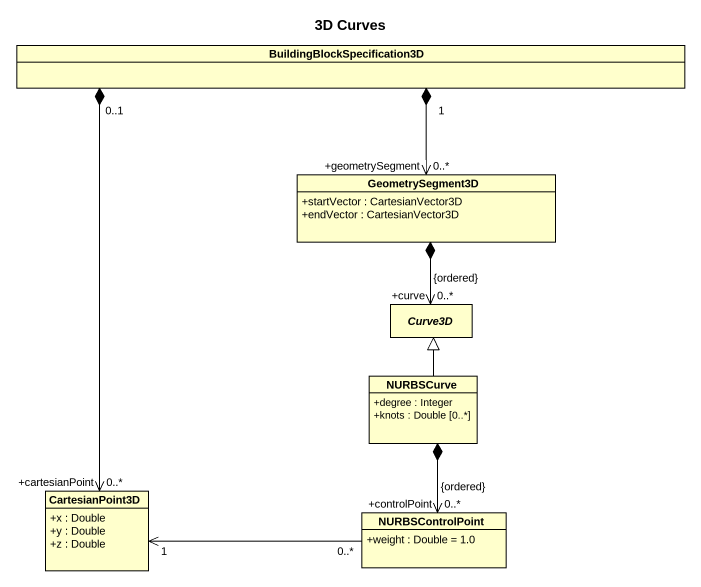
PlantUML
@startuml
title 3D Curves
hide circle
hide empty members
skinparam classAttributeIconSize 0
class BuildingBlockSpecification3D
class GeometrySegment3D {
  +startVector : CartesianVector3D
  +endVector : CartesianVector3D
}
abstract class Curve3D
class NURBSCurve {
  +degree : Integer
  +knots : Double [0..*]
}
class CartesianPoint3D {
  +x : Double
  +y : Double
  +z : Double
}
class NURBSControlPoint {
  +weight : Double = 1.0
}
BuildingBlockSpecification3D "1" *--> "+geometrySegment\n0..*" GeometrySegment3D
BuildingBlockSpecification3D "0..1" *--> "+cartesianPoint\n0..*" CartesianPoint3D
GeometrySegment3D *--> "+curve\n0..*\n{ordered}" Curve3D
NURBSCurve -up-|> Curve3D
NURBSCurve *--> "+controlPoint\n0..*\n{ordered}" NURBSControlPoint
NURBSControlPoint "0..*" -left-> "1" CartesianPoint3D
@enduml
